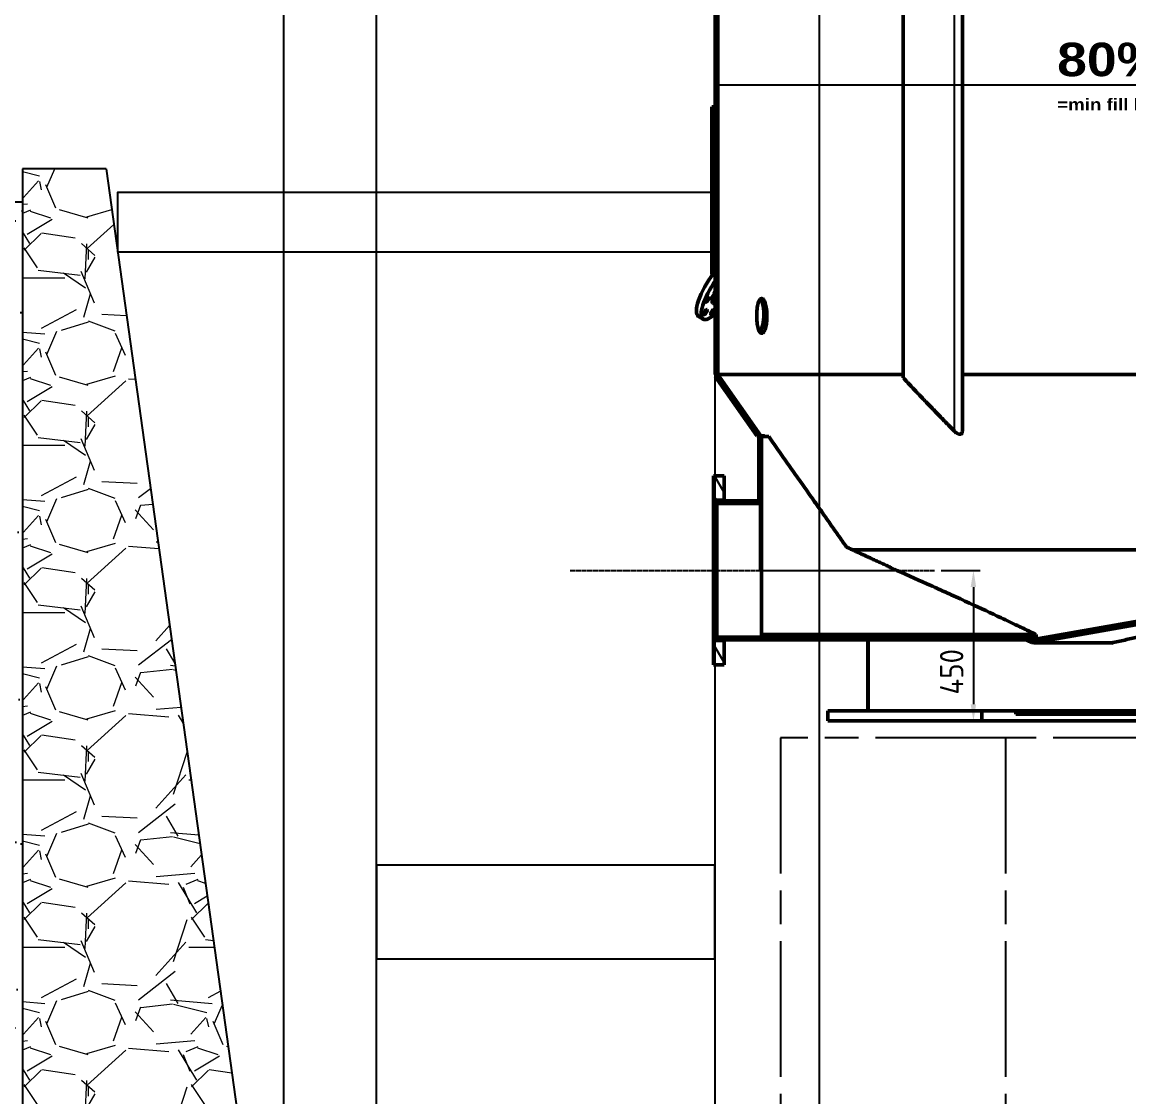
# Model space of a CAD drawing. Header units: millimetres. Extents: x 39335 to 110675, y -13954 to 36506.
# Drawn here: x 48306 to 51613, y 20642 to 23853 of the extents above; entities that cross this region are included whole.
import ezdxf

# ---------------------------------------------------------------- set-up
doc = ezdxf.new("R2010")
doc.units = ezdxf.units.MM
doc.linetypes.add('AM_ISO08W050', pattern=[18, 12, -1.5, 3, -1.5])
for name, color, linetype, lineweight in [('AM_0', 7, 'Continuous', 50), ('AM_4', 3, 'Continuous', 25), ('AM_5', 3, 'Continuous', 25), ('AM_6', 2, 'Continuous', 35), ('AM_7', 4, 'AM_ISO08W050', 25), ('AM_8', 1, 'Continuous', 25), ('CAXA4', 3, 'Continuous', 25), ('RED', 1, 'Continuous', 9)]:
    doc.layers.add(name, color=color, linetype=linetype, lineweight=lineweight)
doc.styles.add('\\M+5B1EA\\M+5D7BC', font='', dxfattribs={"width": 0.667})
doc.styles.add('Andritz-Norm', font='arial.ttf')
doc.styles.get("Standard").update_dxf_attribs({"font": 'ISOCP.SHX'})
doc.styles.get('\\M+5B1EA\\M+5D7BC').set_extended_font_data('FangSong_GB2312')
doc.dimstyles.new('\\M+5B1EA\\M+5D7BC', dxfattribs={"dimscale": 35, "dimtxt": 3.5, "dimasz": 4, "dimexe": 2, "dimexo": 0, "dimtad": 1, "dimdec": 1, "dimdsep": 46, "dimtxsty": '\\M+5B1EA\\M+5D7BC', "dimcen": 0, "dimdle": 6, "dimazin": 2, "dimtfac": 1, "dimtdec": 1, "dimtmove": 0, "dimatfit": 3, "dimfxl": 0, "dimtolj": 1, "dimtzin": 0, "dimarcsym": 0})
doc.dimstyles.new('Andritz-Bem', dxfattribs={"dimscale": 20, "dimtxt": 3.5, "dimasz": 2.5, "dimexe": 1, "dimexo": 0, "dimgap": 0.8, "dimtad": 1, "dimrnd": 1e-08, "dimtxsty": 'Andritz-Norm', "dimcen": 0.09, "dimdle": 10, "dimclrd": 7, "dimclre": 7, "dimclrt": 179, "dimazin": 2, "dimtfac": 1, "dimtdec": 3, "dimtmove": 0, "dimatfit": 3, "dimldrblk": 'Filled-1', "dimfxl": 0, "dimtolj": 1, "dimtzin": 0, "dimlwd": 25, "dimlwe": 25, "dimarcsym": 0})
pattern_1 = [(135.0002, (3731708.963, -131509.686), (-22.45056, -22.45072), [])]
pattern_2 = [(30.00002, (3731708.963, -131509.686), (-15.87501, 27.4963), [])]

# ---------------------------------------------------------------- blocks, each defined once
blk = doc.blocks.new('*D253')
at = {"layer": 'CAXA4', "color": 0, "lineweight": -2, "transparency": 16777216}
for p, q in [((51357, 24575.3), (51978.7, 24575.3)), ((51908.7, 24435.3), (51908.7, 19745.3)), ((51051.9, 19605.3), (51978.7, 19605.3))]:
    blk.add_line(p, q, dxfattribs=at)
at = {"layer": 'CAXA4', "color": 0, "transparency": 16777216}
for points in [[(51885.4, 24435.3), (51932.1, 24435.3), (51908.7, 24575.3)], [(51885.4, 19745.3), (51932.1, 19745.3), (51908.7, 19605.3)]]:
    blk.add_solid(points, dxfattribs=at)
at = {"layer": 'DEFPOINTS', "color": 0, "transparency": 16777216}
for p in [(51357, 24575.3), (51051.9, 19605.3), (51908.7, 19605.3)]:
    blk.add_point(p, dxfattribs=at)
at = {"layer": 'CAXA4', "color": 0, "transparency": 16777216, "insert": (51824.3, 23812.1), "char_height": 122.5, "attachment_point": 5, "rotation": 90, "style": '\\M+5B1EA\\M+5D7BC'}
blk.add_mtext('\\A1;4970', dxfattribs=at)
blk = doc.blocks.new('*D277')
at = {"layer": 'CAXA4', "color": 0, "lineweight": -2, "transparency": 16777216}
for p, q in [((52011.6, 24574.9), (48009, 24574.9)), ((48079, 24434.9), (48079, 19554.9)), ((49850.2, 19414.9), (48009, 19414.9))]:
    blk.add_line(p, q, dxfattribs=at)
at = {"layer": 'CAXA4', "color": 0, "transparency": 16777216}
for points in [[(48055.7, 24434.9), (48102.3, 24434.9), (48079, 24574.9)], [(48055.7, 19554.9), (48102.3, 19554.9), (48079, 19414.9)]]:
    blk.add_solid(points, dxfattribs=at)
at = {"layer": 'DEFPOINTS', "color": 0, "transparency": 16777216}
for p in [(52011.6, 24574.9), (48079, 19414.9), (49850.2, 19414.9)]:
    blk.add_point(p, dxfattribs=at)
at = {"layer": 'CAXA4', "color": 0, "transparency": 16777216, "insert": (47994.6, 23944.7), "char_height": 122.5, "attachment_point": 5, "rotation": 90, "style": '\\M+5B1EA\\M+5D7BC'}
blk.add_mtext('\\A1;5160', dxfattribs=at)
blk = doc.blocks.new('*D224')
at = {"layer": 'AM_5', "lineweight": 25, "transparency": 16777216}
for p, q in [((3733862.1, -121706.4), (3733978.3, -121706.4)), ((3733543.4, -122156.4), (3733978.3, -122156.4))]:
    blk.add_line(p, q, dxfattribs=at)
at = {"layer": 'AM_5', "transparency": 16777216}
blk.add_line((3733958.3, -121756.4), (3733958.3, -122106.4), dxfattribs=at)
for points in [[(3733950, -121756.4), (3733966.6, -121756.4), (3733958.3, -121706.4)], [(3733950, -122106.4), (3733966.6, -122106.4), (3733958.3, -122156.4)]]:
    blk.add_solid(points, dxfattribs=at)
at = {"layer": 'DEFPOINTS', "color": 0, "transparency": 16777216}
for p in [(3733842.1, -121706.4), (3733523.4, -122156.4), (3733958.3, -122156.4)]:
    blk.add_point(p, dxfattribs=at)
at = {"layer": 'AM_5', "color": 2, "transparency": 16777216, "insert": (3733893.3, -122009.4), "char_height": 70, "attachment_point": 5, "rotation": 90}
blk.add_mtext('\\A1;450', dxfattribs=at)
blk = doc.blocks.new('Filled-1')
at = {"color": 0}
for p, q in [((0, 0), (-1, 0.25)), ((-1, 0.25), (-1, -0.25)), ((-1, 0), (0, 0)), ((-1, -0.25), (0, 0))]:
    blk.add_line(p, q, dxfattribs=at)
at = {"color": 0, "flags": 128}
blk.add_lwpolyline([(-1, -0.25), (0, 0), (-1, 0.25), (-1, -0.25)], dxfattribs=at)
at = {"color": 0}
blk.add_solid([(-1, -0.25), (0, 0), (-1, 0.25), (-1, -0.25)], dxfattribs=at)
blk = doc.blocks.new('rgqwefw')
at = {"layer": 'AM_8'}
h = blk.add_hatch(dxfattribs=at)
h.set_pattern_fill('ANSI31', color=256, scale=254, angle=90.0002, style=0)
h.set_pattern_definition(pattern_1)
h.paths.add_polyline_path([(3733194.9, -119353.4), (3733186.9, -119353.4), (3733186.9, -119356.4), (3733186.9, -120321.4), (3733186.9, -120821.4), (3733186.9, -121121.4), (3733194.9, -121121.4)])
h = blk.add_hatch(dxfattribs=at)
h.set_pattern_fill('ANSI31', color=256, scale=254, angle=-15, style=0)
h.set_pattern_definition(pattern_2)
h.paths.add_polyline_path([(3733176.9, -120821.4), (3733186.9, -120821.4), (3733186.9, -120321.4), (3733176.9, -120321.4)])
h = blk.add_hatch(dxfattribs=at)
h.set_pattern_fill('ANSI31', color=256, scale=254, style=0)
h.set_pattern_definition([(45, (3731708.963, -131509.686), (-22.45064, 22.45064), [])])
h.paths.add_polyline_path([(3733310.8, -121304.4), (3733323, -121304.4), (3733194.9, -121121.4), (3733186.7, -121127.1)])
h = blk.add_hatch(dxfattribs=at)
h.set_pattern_fill('ANSI31', color=256, scale=254, angle=15, style=0)
h.set_pattern_definition([(59.99998, (3731708.963, -131509.686), (-27.4963, 15.87501), [])])
h.paths.add_polyline_path([(3733316.9, -121498.4), (3733324.9, -121498.4), (3733324.9, -121306.6), (3733316.9, -121306.6)])
h = blk.add_hatch(dxfattribs=at)
h.set_pattern_fill('ANSI31', color=256, scale=254, angle=75.0002, style=0)
h.set_pattern_definition([(120.00018, (3731708.963, -131509.686), (-27.49626, -15.87508), [])])
h.paths.add_polyline_path([(3733213.9, -121988.9), (3733213.9, -121915.9), (3733181.9, -121915.9), (3733181.9, -121988.9)])
h.paths.add_polyline_path([(3733213.9, -121496.9), (3733213.9, -121423.9), (3733181.9, -121423.9), (3733181.9, -121496.9)])
h = blk.add_hatch(dxfattribs=at)
h.set_pattern_fill('ANSI31', color=256, scale=254, angle=-15, style=0)
h.set_pattern_definition(pattern_2)
h.paths.add_polyline_path([(3734136.9, -121913.1), (3734138.6, -121923), (3734610.9, -121839.7), (3734609.1, -121829.9)])
h = blk.add_hatch(dxfattribs=at)
h.set_pattern_fill('ANSI31', color=256, scale=254, angle=90.0002, style=0)
h.set_pattern_definition(pattern_1)
h.paths.add_polyline_path([(3734127.7, -121914.4), (3734110.5, -121906.4), (3733191.9, -121906.4), (3733191.9, -121914.4)])
at = {"layer": 'AM_0'}
for p, q in [((3733186.9, -119353.4), (3733186.9, -121121.4)), ((3733194.9, -121121.4), (3733194.9, -119353.4)), ((3733748.4, -119896.4), (3733748.4, -121130.9)), ((3733925.3, -119896.4), (3733925.3, -121289.3)), ((3733186.9, -120321.4), (3733176.9, -120321.4)), ((3733176.9, -120321.4), (3733176.9, -120821.4)), ((3733186.9, -120821.4), (3733186.9, -120321.4)), ((3733176.9, -120821.4), (3733186.9, -120821.4)), ((3733186.9, -120913), (3733179.7, -120908.6)), ((3733150.7, -120955.9), (3733136, -120946.9)), ((3733194.9, -121121.4), (3733186.7, -121127.1)), ((3733186.7, -121127.1), (3733310.8, -121304.4)), ((3733186.9, -121121.4), (3733194.9, -121121.4)), ((3733323, -121304.4), (3733194.9, -121121.4)), ((3733748.4, -121121.4), (3733194.9, -121121.4)), ((3733748.4, -121121.4), (3733194.9, -121121.4)), ((3735361.9, -121121.4), (3733925.3, -121121.4)), ((3735361.9, -121121.4), (3733925.3, -121121.4)), ((3733310.8, -121304.4), (3733323, -121304.4)), ((3733324.9, -121306.6), (3733316.9, -121306.6)), ((3733316.9, -121306.6), (3733316.9, -121498.4)), ((3733323, -121304.4), (3733333.7, -121304.4)), ((3733324.9, -121306.6), (3733346.6, -121306.6)), ((3733324.9, -121498.4), (3733324.9, -121306.6)), ((3733213.9, -121423.9), (3733181.9, -121423.9)), ((3733181.9, -121423.9), (3733181.9, -121496.9)), ((3733181.9, -121988.9), (3733181.9, -121423.9)), ((3733213.9, -121496.9), (3733213.9, -121423.9)), ((3733181.9, -121496.9), (3733213.9, -121496.9)), ((3733191.9, -121498.4), (3733316.9, -121498.4)), ((3733191.9, -121506.4), (3733191.9, -121498.4)), ((3733213.9, -121496.9), (3733213.9, -121498.4)), ((3733316.9, -121498.4), (3733324.9, -121498.4)), ((3733321.9, -121498.4), (3733321.9, -121506.4)), ((3733324.9, -121498.4), (3733324.9, -121626.4)), ((3733321.9, -121506.4), (3733191.9, -121506.4)), ((3733191.9, -121506.4), (3733191.9, -121906.4)), ((3733321.9, -121706.4), (3733321.9, -121506.4)), ((3733324.9, -121626.4), (3733324.9, -121706.4)), ((3733321.9, -121649.3), (3733324.9, -121649.3)), ((3735361.9, -121644.8), (3733596.3, -121644.8)), ((3735361.9, -121644.8), (3733596.3, -121644.8)), ((3733324.9, -121706.4), (3733321.9, -121706.4)), ((3733321.9, -121706.4), (3733324.9, -121706.4)), ((3733324.9, -121706.4), (3733324.9, -121898.4)), ((3734609.1, -121829.9), (3734136.9, -121913.1)), ((3734138.6, -121923), (3734610.9, -121839.7)), ((3733324.9, -121898.4), (3734146, -121898.4)), ((3733324.9, -121906.4), (3733324.9, -121898.4)), ((3734146, -121906.4), (3734146, -121898.4)), ((3733213.9, -121915.9), (3733181.9, -121915.9)), ((3733181.9, -121915.9), (3733181.9, -121988.9)), ((3734110.5, -121906.4), (3733191.9, -121906.4)), ((3733191.9, -121906.4), (3733191.9, -121914.4)), ((3733191.9, -121914.4), (3734127.7, -121914.4)), ((3733213.9, -121914.4), (3733213.9, -121915.9)), ((3733213.9, -121988.9), (3733213.9, -121915.9)), ((3733324.9, -121906.4), (3734146, -121906.4)), ((3733643.2, -122126.4), (3733643.2, -121914.4)), ((3733643.4, -122126.4), (3733643.4, -121914.4)), ((3734127.7, -121914.4), (3734110.5, -121906.4)), ((3734135.8, -121915.4), (3734118, -121915.4)), ((3734118, -121915.4), (3734132.6, -121922.2)), ((3734132.6, -121922.2), (3734135.8, -121915.4)), ((3734138.4, -121922.2), (3734132.6, -121922.2)), ((3734136.9, -121913.1), (3734138.6, -121923)), ((3734373.7, -121923), (3734138.6, -121923)), ((3734370.9, -121923.6), (3734370.7, -121923.5)), ((3734371.3, -121923.5), (3734370.9, -121923.6)), ((3733181.9, -121988.9), (3733213.9, -121988.9)), ((3733523.4, -122126.4), (3733523.4, -122156.4)), ((3733983, -122126.4), (3733523.4, -122126.4)), ((3734084.8, -122126.4), (3733983, -122126.4)), ((3733983, -122126.4), (3733983, -122156.4)), ((3734084.8, -122126.4), (3734084.8, -122136.4)), ((3734731.3, -122126.4), (3734084.8, -122126.4)), ((3733983, -122156.4), (3733523.4, -122156.4)), ((3734513.3, -122156.4), (3733983, -122156.4)), ((3734731.3, -122136.4), (3734084.8, -122136.4))]:
    blk.add_line(p, q, dxfattribs=at)
for centre, major_axis, start_param, end_param in [((3733188.4, -120861.7), (-52.3, -85.2), 4.407968, 6.283185), ((3733203, -120870.7), (-52.3, -85.2), 4.544759, 6.283185), ((3733203, -120870.7), (-23.3, -37.9), 4.9385, 6.283185), ((3733318, -120941.4), (0, -47.6), 6.207001, 9.147805), ((3733318, -120941.4), (0, -51.3), 0.051746, 2.732909), ((3733203, -120870.7), (-52.3, -85.2), 0, 0.839991)]:
    blk.add_ellipse(centre, major_axis=major_axis, ratio=0.296198, start_param=start_param, end_param=end_param, dxfattribs=at)
for centre in [(3733163.3, -120897.2), (3733157.8, -120934.7), (3733178.7, -120934.7)]:
    blk.add_ellipse(centre, major_axis=(4.71, 7.67), ratio=0.296198, dxfattribs=at)
for points, knots in [([(3733341.4, -120946.3), (3733341.4, -120949.4), (3733341.3, -120952.7), (3733340.9, -120959.3), (3733340.6, -120962.6), (3733339.8, -120969), (3733339.3, -120972.1), (3733338.1, -120977.8), (3733337.4, -120980.5), (3733336, -120985.1), (3733335.2, -120987.2), (3733333.5, -120990.9), (3733332.6, -120992.6), (3733330.6, -120995.3), (3733329.6, -120996.3), (3733327.6, -120997.6), (3733326.5, -120998), (3733324.5, -120998), (3733323.5, -120997.6), (3733321.5, -120996.3), (3733320.5, -120995.3), (3733318.7, -120992.6), (3733317.8, -120990.9), (3733316.2, -120987.2), (3733315.5, -120985.1), (3733314.2, -120980.5), (3733313.6, -120977.8), (3733312.5, -120972.1), (3733312, -120969), (3733311.3, -120962.6), (3733311, -120959.3), (3733310.7, -120952.7), (3733310.6, -120949.4), (3733310.6, -120943), (3733310.7, -120939.5), (3733311.1, -120932.7), (3733311.3, -120929.3), (3733312.1, -120922.6), (3733312.6, -120919.5), (3733313.8, -120913.5), (3733314.5, -120910.8), (3733315.8, -120906.3), (3733316.5, -120904.3), (3733318.1, -120900.7), (3733318.9, -120899.2), (3733320.7, -120896.6), (3733321.7, -120895.6), (3733323.6, -120894.4), (3733324.6, -120894), (3733326.5, -120894), (3733327.5, -120894.4), (3733329.5, -120895.6), (3733330.4, -120896.6), (3733332.3, -120899.2), (3733333.2, -120900.7), (3733334.9, -120904.3), (3733335.6, -120906.3), (3733337.1, -120910.8), (3733337.8, -120913.5), (3733339.1, -120919.5), (3733339.6, -120922.6), (3733340.5, -120929.3), (3733340.8, -120932.7), (3733341.3, -120939.5), (3733341.4, -120943), (3733341.4, -120946.3)], [0, 0, 0, 0, 0.949828, 0.949828, 1.899656, 1.899656, 2.849484, 2.849484, 3.799311, 3.799311, 4.673837, 4.673837, 5.548363, 5.548363, 6.422889, 6.422889, 7.297415, 7.297415, 8.171941, 8.171941, 9.046467, 9.046467, 9.920993, 9.920993, 10.795519, 10.795519, 11.745347, 11.745347, 12.695175, 12.695175, 13.645002, 13.645002, 14.59483, 14.59483, 15.585658, 15.585658, 16.576486, 16.576486, 17.567315, 17.567315, 18.558143, 18.558143, 19.400654, 19.400654, 20.243166, 20.243166, 21.085677, 21.085677, 21.928189, 21.928189, 22.7707, 22.7707, 23.613212, 23.613212, 24.455724, 24.455724, 25.298235, 25.298235, 26.289063, 26.289063, 27.279891, 27.279891, 28.27072, 28.27072, 29.261548, 29.261548, 29.261548, 29.261548]), ([(3733333.8, -120941.7), (3733333.8, -120938.4), (3733333.7, -120934.9), (3733333.3, -120928.1), (3733333, -120924.6), (3733332.1, -120918), (3733331.6, -120914.8), (3733330.3, -120908.9), (3733329.6, -120906.2), (3733328.1, -120901.6), (3733327.4, -120899.6), (3733325.9, -120896.5), (3733325.2, -120895.2), (3733324.5, -120894.2)], [0, 0, 0, 0, 0.990813, 0.990813, 1.981626, 1.981626, 2.972439, 2.972439, 3.963252, 3.963252, 4.805761, 4.805761, 5.458906, 5.458906, 5.458906, 5.458906]), ([(3733319.2, -120993.2), (3733319.8, -120993.1), (3733320.4, -120992.8), (3733322.1, -120991.7), (3733323.1, -120990.6), (3733325, -120988), (3733326, -120986.3), (3733327.7, -120982.6), (3733328.4, -120980.5), (3733329.9, -120975.9), (3733330.5, -120973.2), (3733331.7, -120967.5), (3733332.2, -120964.4), (3733333.1, -120958), (3733333.4, -120954.7), (3733333.8, -120948.1), (3733333.8, -120944.8), (3733333.8, -120941.7)], [22.291342, 22.291342, 22.291342, 22.291342, 22.838593, 22.838593, 23.713126, 23.713126, 24.587659, 24.587659, 25.462192, 25.462192, 26.412029, 26.412029, 27.361867, 27.361867, 28.311704, 28.311704, 29.261542, 29.261542, 29.261542, 29.261542]), ([(3733917.9, -121299.9), (3733916.8, -121299.9), (3733915.7, -121299.7), (3733913.2, -121298.9), (3733911.9, -121298.3), (3733909.3, -121296.9), (3733908, -121296), (3733905.4, -121294.1), (3733904.2, -121293.1), (3733902.1, -121291.2), (3733901.2, -121290.3), (3733900.3, -121289.3)], [15.702711, 15.702711, 15.702711, 15.702711, 16.165214, 16.165214, 16.627717, 16.627717, 17.090221, 17.090221, 17.552724, 17.552724, 17.937737, 17.937737, 17.937737, 17.937737]), ([(3733925.3, -121289.3), (3733925.3, -121290.3), (3733925.2, -121291.2), (3733925, -121293.1), (3733924.8, -121294.1), (3733924.1, -121296), (3733923.6, -121296.9), (3733922.4, -121298.3), (3733921.7, -121298.9), (3733920, -121299.7), (3733919, -121299.9), (3733917.9, -121299.9)], [13.467684, 13.467684, 13.467684, 13.467684, 13.852697, 13.852697, 14.3152, 14.3152, 14.777704, 14.777704, 15.240207, 15.240207, 15.702711, 15.702711, 15.702711, 15.702711]), ([(3734146, -121898.4), (3734146, -121898.4), (3734143.7, -121897.3), (3734139.4, -121895.2), (3734134.5, -121892.8), (3734126.9, -121889.2), (3734118, -121884.9), (3734112.3, -121882.1), (3734106, -121879.1), (3734099.5, -121876), (3734096.3, -121874.5), (3734093.2, -121873), (3734089.9, -121871.4), (3734075, -121864.3), (3734058.4, -121856.5), (3734040.8, -121848.2), (3734011.4, -121834.4), (3733979.2, -121819.4), (3733946.4, -121804.3), (3733928.3, -121796), (3733910.1, -121787.7), (3733892.1, -121779.5), (3733877.4, -121772.8), (3733862.9, -121766.3), (3733848.8, -121759.9), (3733842.9, -121757.2), (3733837, -121754.6), (3733831.1, -121751.9), (3733798.8, -121737.4), (3733764.3, -121721.9), (3733729.3, -121706.4)], [69.485288, 69.485288, 69.485288, 69.485288, 73.205996, 73.205996, 73.205996, 77.487054, 77.487054, 77.487054, 80.240661, 80.240661, 80.240661, 81.583996, 81.583996, 81.583996, 87.834321, 87.834321, 87.834321, 98.265669, 98.265669, 98.265669, 104.009227, 104.009227, 104.009227, 108.681992, 108.681992, 108.681992, 110.637059, 110.637059, 110.637059, 121.239902, 121.239902, 121.239902, 121.239902]), ([(3734111.8, -121906.4), (3734116.6, -121908.8), (3734120.5, -121910.8), (3734124.7, -121912.9), (3734125.8, -121913.4), (3734127.3, -121914.2), (3734127.7, -121914.4), (3734127.7, -121914.4)], [62.934513, 62.934513, 62.934513, 62.934513, 65.824109, 65.824109, 67.367544, 67.367544, 68.91098, 68.91098, 68.91098, 68.91098]), ([(3734118, -121915.4), (3734118, -121915.4), (3734117.6, -121915.2), (3734116.6, -121914.7), (3734116.3, -121914.5), (3734116, -121914.4)], [68.02928, 68.02928, 68.02928, 68.02928, 69.581033, 69.581033, 70.085714, 70.085714, 70.085714, 70.085714]), ([(3734123.8, -121906.4), (3734124.2, -121906.6), (3734124.5, -121906.7), (3734130, -121909.5), (3734134.2, -121911.6), (3734137.1, -121913.1)], [63.69279, 63.69279, 63.69279, 63.69279, 63.885053, 63.885053, 66.937524, 66.937524, 66.937524, 66.937524]), ([(3734136.9, -121913.6), (3734136.8, -121913.9), (3734136.6, -121914.1), (3734136, -121915), (3734135.8, -121915.4), (3734135.8, -121915.4)], [14.259695, 14.259695, 14.259695, 14.259695, 14.834438, 14.834438, 16.953644, 16.953644, 16.953644, 16.953644])]:
    blk.add_open_spline(points, degree=3, knots=knots, dxfattribs=at)
for points, weights in [([(3733748.4, -121130.9), (3733826.3, -121214), (3733900.3, -121289.3)], [1.00007953949, 1.00073968781, 1.00009689965]), ([(3733323, -121306.6), (3733322.2, -121305.5), (3733321.5, -121304.4)], [1.00002387299, 1.00001200857, 1]), ([(3733333.7, -121304.4), (3733334.5, -121305.5), (3733335.3, -121306.6)], [1, 1.00001194466, 1.00002374342]), ([(3733579.2, -121636.8), (3733469.9, -121481.8), (3733346.6, -121306.6)], [1, 1.00185871181, 1]), ([(3733729.3, -121706.4), (3733657.5, -121673.1), (3733579.2, -121636.8)], [1, 1.0009548881, 1]), ([(3734611.9, -121868.3), (3734509.2, -121891.9), (3734371.3, -121923.5)], [1.01460434608, 1.01829990092, 1])]:
    blk.add_rational_spline(points, weights, degree=2, dxfattribs=at)
blk.add_open_spline([(3734370.7, -121923.5), (3734370.4, -121923.4), (3734370.1, -121923.2), (3734369.8, -121923)], degree=3, dxfattribs=at)
at = {"layer": 'AM_4'}
for p, q in [((3733900.3, -119896.4), (3733900.3, -121289.3)), ((3737528.9, -120256.4), (3733194.9, -120256.4)), ((3733324.9, -121706.4), (3733729.3, -121706.4)), ((3734371.3, -121923.5), (3734370.7, -121923.5))]:
    blk.add_line(p, q, dxfattribs=at)
at = {"layer": 'AM_7'}
blk.add_line((3732753.1, -121706.4), (3733842.1, -121706.4), dxfattribs=at)
at = {"layer": 'AM_7', "ltscale": 33.781765}
for p, q in [((3733382, -122206.4), (3733382, -124506.4)), ((3734071.4, -122206.4), (3733382, -122206.4)), ((3734053.7, -122206.4), (3734053.7, -124506.4)), ((3734601.9, -122206.4), (3734071.4, -122206.4))]:
    blk.add_line(p, q, dxfattribs=at)
at = {"layer": 'AM_6', "insert": (3734208.4, -120129.9), "char_height": 100, "width": 685.386, "attachment_point": 1}
blk.add_mtext('{\\fArial Black|b0|i0|c0|p34;80%=21m³\\P\\H0.35x;=min fill level}', dxfattribs=at)
at = {"layer": 'AM_5'}
dim = blk.add_linear_dim(base=(3733958.3, -122156.4), p1=(3733842.1, -121706.4), p2=(3733523.4, -122156.4), angle=90, dimstyle='Andritz-Bem', override={"dimexo": 1, "dimgap": 1.5, "dimdec": 0, "dimtxsty": 'Standard', "dimdle": 0, "dimclrd": 256, "dimclre": 256, "dimclrt": 2, "dimatfit": 2, "dimlwd": 65535}, dxfattribs=at)
dim.commit()
dim.dimension.update_dxf_attribs({"geometry": '*D224', "text_midpoint": (3733958.3, -122009.4), "dimtype": 128})

msp = doc.modelspace()

# ---------------------------------------------------------------- hatches: boundary and pattern name
at = {"lineweight": 15}
h = msp.add_hatch(dxfattribs=at)
h.set_pattern_fill('GRAVEL', color=256, scale=500, style=0)
h.set_pattern_definition([(228.0128, (-3579639.61, 317860.665), (-3999.99911608, -4500.0006708), [67.268, -6659.544]), (184.9697, (-3579684.61, 317810.665), (6000.00052576, 499.9956535), [115.434, -11427.9625]), (132.5104, (-3579799.61, 317800.665), (4999.99535917, -5500.00433694), [81.394, -8058.016]), (267.2737, (-3579994.61, 317675.665), (499.99800886, 10000.00014749), [105.119, -10406.779]), (292.8337, (-3579999.61, 317570.665), (-2500.00495272, 5999.99820589), [103.0775, -10204.6865]), (357.2737, (-3579959.61, 317475.665), (-10000.00014749, 499.99800886), [105.119, -10406.779]), (37.6942, (-3579854.61, 317470.665), (-6500.00367281, -4999.99520258), [139.0145, -13762.4245]), (72.2553, (-3579744.61, 317555.665), (3500.00538135, 10999.99811562), [131.244, -12993.1605]), (121.4296, (-3579704.61, 317680.665), (-4000.00411709, 6499.99751825), [105.475, -10442.0365]), (175.2364, (-3579759.61, 317770.665), (5500.00047316, -499.99576633), [120.416, -5900.3815]), (222.3974, (-3579879.61, 317780.665), (-6000.00367554, -5499.99604101), [155.724, -15416.6875]), (138.8141, (-3579499.61, 317670.665), (-3500.0014734, 2999.9986567), [53.1505, -5261.922]), (171.4692, (-3579539.61, 317705.665), (6499.9991424, -1000.00395502), [101.1185, -10010.7555]), (225, (-3579639.6, 317720.66), (-6e-14, -500.000155), [70.7105, -636.396]), (203.1986, (-3579674.61, 317780.665), (2499.9998653, 1000.0006626), [38.079, -3769.8075]), (291.8014, (-3579709.61, 317765.665), (-499.9999553, 1500.0001365), [53.8515, -2638.731]), (30.9638, (-3579689.61, 317715.665), (1499.9990111, 1000.0012418), [87.4645, -2828.0115]), (161.5651, (-3579614.61, 317760.66), (1000.000217, -499.9992016), [63.2455, -1517.8935]), (16.3895, (-3579999.61, 317765.665), (5000.0010992, 1499.9963549), [88.6, -8771.4225]), (70.3462, (-3579914.61, 317790.665), (-1999.9976237, -5500.0010678), [74.3305, -7358.704]), (293.1986, (-3579614.61, 317860.665), (-1000.0006626, 2499.9998653), [76.1575, -3731.729]), (343.6105, (-3579584.61, 317790.665), (-5000.0010992, 1499.9963549), [88.6, -8771.4225]), (339.444, (-3579999.61, 317455.665), (-2500.0009223, 999.9979982), [85.44, -4186.562]), (294.7751, (-3579919.61, 317425.665), (-2499.99609462, 5500.00171092), [71.589, -7087.3215]), (66.8014, (-3579609.61, 317360.665), (1000.0006626, 2499.9998653), [76.1575, -3731.729]), (17.354, (-3579579.61, 317430.665), (-6500.00100955, -1999.99725113), [83.8155, -8297.712]), (69.444, (-3579854.61, 317360.665), (-999.9979982, -2500.0009223), [42.72, -4229.282]), (101.3099, (-3579639.61, 317360.66), (-499.998816, 2000.000376), [25.495, -2524.0145]), (165.9638, (-3579644.61, 317385.66), (1500.000273, -499.9990287), [103.0775, -1958.475]), (186.009, (-3579744.61, 317410.665), (4999.99987545, 499.99965874), [95.525, -9456.9615]), (303.6901, (-3579689.61, 317670.66), (-500.000667, 999.999779), [72.111, -1730.6645]), (353.1572, (-3579649.61, 317610.665), (8499.99968274, -1000.00399896), [125.897, -12463.7815]), (60.9454, (-3579524.61, 317595.665), (-2000.0000136, -3500.0001923), [51.478, -5096.337]), (90, (-3579499.6, 317640.66), (-500, 500), [30, -470]), (120.2564, (-3579754.61, 317425.665), (1999.9974434, -3500.00122793), [69.462, -6876.76]), (48.0128, (-3579789.61, 317485.665), (3999.99911608, 4500.0006708), [134.536, -6592.276]), (0, (-3579699.6, 317585.66), (500, 500), [130, -370]), (325.3048, (-3579569.61, 317585.665), (-4999.9971295, 3500.0043048), [79.057, -7826.637]), (254.0546, (-3579504.61, 317540.665), (-499.9999446, -2000.0000633), [72.801, -3567.254]), (207.646, (-3579524.61, 317470.665), (-9499.99790359, -5000.00385658), [118.5325, -11734.737]), (175.4261, (-3579629.61, 317415.665), (-6500.00027916, 499.99740058), [125.3995, -12414.537])])
h.paths.add_polyline_path([(48556.37, 23414.91), (48306.37, 23414.91), (48306.37, 23314.91), (48306.37, 19414.91), (49113.43, 19414.91)])
h = msp.add_hatch()
h.set_pattern_fill('AR-SAND', color=256, scale=120, style=0)
h.set_pattern_definition([(37.5, (-3579999.61, 317360.66), (-7.559203, 231.218852), [0, -182.4, 0, -204, 0, -195]), (7.5, (-3579999.6, 317360.66), (212.373205, 338.657528), [0, -98.4, 0, -164.4, 0, -63]), (327.5, (-3580147.21, 317360.66), (373.697023, 0.679086), [0, -60, 0, -216, 0, -282]), (317.5, (-3580147.2, 317360.66), (360.735193, 105.321068), [0, -30, 0, -141.6, 0, -162])])
h.paths.add_polyline_path([(48306.37, 23314.91), (45130.78, 23314.91), (45102.14, 19414.91), (48306.37, 19414.91)])
h.paths.add_polyline_path([(49585.56, 21182.18), (49585.56, 21548.85), (49435.56, 21548.85), (49435.56, 21182.18)], flags=9)

# ---------------------------------------------------------------- linework, layer by layer
for p, q in [((48556.37, 23414.91), (48306.37, 23414.91)), ((48306.37, 23414.91), (48306.37, 19414.91)), ((48556.37, 23414.91), (49113.43, 19414.91)), ((48556.37, 23414.91), (48556.37, 23414.91)), ((48306.37, 23314.91), (45130.78, 23314.91)), ((48306.37, 23314.91), (48306.37, 19414.91)), ((48306.37, 23314.91), (48306.37, 23314.91))]:
    msp.add_line(p, q)
for points in [[(49364.83, 24378.93), (49086.92, 24378.93), (49086.92, 19605.29), (49364.83, 19605.29)], [(50688.12, 24378.93), (50375.97, 24378.93), (50375.97, 19414.91), (50688.12, 19414.91)], [(50375.97, 23344.16), (48590.98, 23344.16), (48590.98, 23166.39), (50375.97, 23166.39)], [(50375.97, 21334.48), (49364.83, 21334.48), (49364.83, 21054.5), (50375.97, 21054.5)]]:
    msp.add_lwpolyline(points, close=True)

# ---------------------------------------------------------------- block references
at = {"layer": 'RED'}
msp.add_blockref('rgqwefw', (-3682809.92, 143921.29), dxfattribs=at)

# ---------------------------------------------------------------- dimensions: what is measured, and where the dimension line sits
at = {"layer": 'CAXA4', "color": 253}
dim = msp.add_linear_dim(base=(48079, 19414.91), p1=(52011.55, 24574.91), p2=(49850.17, 19414.91), angle=90, dimstyle='\\M+5B1EA\\M+5D7BC', dxfattribs=at)
dim.commit()
dim.dimension.update_dxf_attribs({"geometry": '*D277', "text_midpoint": (48079, 23944.67), "dimtype": 160})
at = {"layer": 'CAXA4'}
dim = msp.add_linear_dim(base=(51908.74, 19605.29), p1=(51357.04, 24575.29), p2=(51051.93, 19605.29), angle=90, dimstyle='\\M+5B1EA\\M+5D7BC', dxfattribs=at)
dim.commit()
dim.dimension.update_dxf_attribs({"geometry": '*D253', "text_midpoint": (51908.74, 23812.09), "dimtype": 160})

doc.saveas('drawing.dxf')
